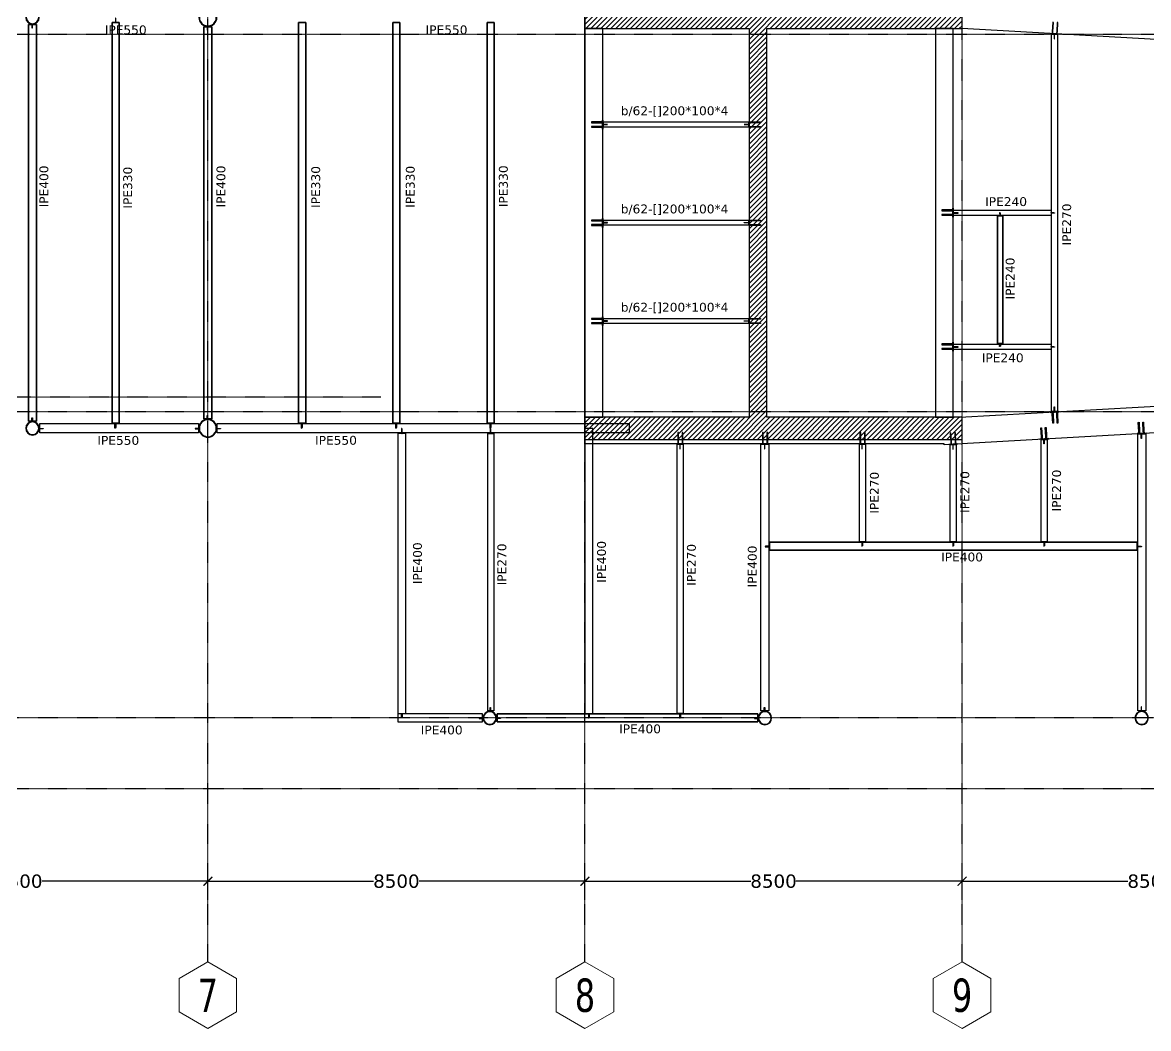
# Model space of a CAD drawing. Header units: millimetres. Extents: x -12345 to 95575, y -10708 to 31862.
# Drawn here: x 4323 to 29701, y -5407 to 17265 of the extents above; entities that cross this region are included whole.
import ezdxf
from ezdxf.enums import TextEntityAlignment as Align

# ---------------------------------------------------------------- set-up
doc = ezdxf.new("R2010")
doc.units = ezdxf.units.MM
doc.header["$LTSCALE"] = 0.95
doc.linetypes.add('Dash', pattern=[0.15875, 0.079375, -0.079375])
doc.linetypes.add('DXK_LINE_DOT3', pattern=[5.9187, 2.979, -0.9799, 0.9799, -0.9799])
for name, color, linetype, lineweight in [('0-2', 250, 'Dash', 9), ('E_COLUMNAS-1', 1, 'Continuous', 25), ('E_COLUMNAS-3', 1, 'Continuous', 35), ('E_MUROS', 2, 'Continuous', 18), ('E_TEXTO', 3, 'Continuous', 9), ('HCB_EJES', 1, 'DXK_LINE_DOT3', 9), ('HCB_VIGAS', 4, 'Continuous', 25), ('S-COLS-HDLN-1', 52, 'Continuous', 9)]:
    doc.layers.add(name, color=color, linetype=linetype, lineweight=lineweight)
for name, color, linetype in [('COTAS', 8, 'Continuous'), ('HCB-ACH_PANT', 253, 'Continuous'), ('HCB-EJES', 1, 'Continuous'), ('HCB-PLATINAS', 5, 'Continuous'), ('HCB-ROTULOS', 2, 'Continuous'), ('HCB_PANTALLAS', 6, 'Continuous')]:
    doc.layers.add(name, color=color, linetype=linetype)
doc.styles.add('VERDANA', font='verdana.ttf')
doc.dimstyles.new('1.125', dxfattribs={"dimscale": 0, "dimtxt": 300, "dimasz": 200, "dimexe": 4, "dimexo": 4, "dimgap": 15, "dimtad": 0, "dimdec": 0, "dimzin": 4, "dimdsep": 46, "dimtxsty": 'VERDANA', "dimblk": 'ARCHTICK', "dimcen": -10, "dimclrd": 256, "dimclrt": 3, "dimadec": 0, "dimazin": 0, "dimtfac": 1, "dimtdec": 0, "dimtmove": 2, "dimatfit": 0, "dimldrblk": 'OBLIQUE', "dimfxl": 0.05, "dimtolj": 1, "dimtzin": 0, "dimarcsym": 0})

# ---------------------------------------------------------------- blocks, each defined once
blk = doc.blocks.new('EST_SCM_COLUMNA-METALICA-SECCION-CIRCULAR - EST_SCM_COLUMNA-TUBULAR-CIRCULAR_PTEØ_12__e_10_3mm-2692969-_22_00m_N_E_-NIVEL-6 DOC')
at = {"layer": 'S-COLS-HDLN-1'}
h = blk.add_hatch(dxfattribs=at)
h.set_pattern_fill('FP_5', color=256, style=0, pattern_type=2)
h.set_pattern_definition([(135, (53.113, -142.254), (-0.15909903, -0.15909903), [])])
h.paths.add_polyline_path([(-0.02, -0.151), (0.022, -0.151), (0.063, -0.139), (0.1, -0.115), (0.128, -0.082), (0.147, -0.037), (0.152, 0), (0.146, 0.043), (0.128, 0.082), (0.1, 0.115), (0.059, 0.14), (0.019, 0.151), (-0.022, 0.151), (-0.063, 0.139), (-0.1, 0.115), (-0.131, 0.077), (-0.147, 0.04), (-0.152, 0), (-0.146, -0.043), (-0.124, -0.087), (-0.1, -0.115), (-0.059, -0.14), (-0.022, -0.151)])
h.paths.add_polyline_path([(0.02, -0.141), (-0.02, -0.141), (-0.063, -0.127), (-0.093, -0.107), (-0.12, -0.077), (-0.136, -0.04), (-0.142, 0), (-0.135, 0.043), (-0.12, 0.077), (-0.09, 0.109), (-0.054, 0.131), (-0.014, 0.141), (0.022, 0.14), (0.063, 0.127), (0.093, 0.107), (0.12, 0.077), (0.136, 0.04), (0.142, 0), (0.136, -0.04), (0.12, -0.077), (0.093, -0.107), (0.059, -0.129), (0.022, -0.14)])
at = {"layer": 'E_COLUMNAS-1'}
for radius, start, end in [(0.152, 360, 180), (0.152, 180, 360), (0.142, 0, 180), (0.142, 180, 0)]:
    blk.add_arc((0, 0), radius, start, end, dxfattribs=at)
blk = doc.blocks.new('EST_SCM_COLUMNA-METALICA-SECCION-CIRCULAR - EST_SCM_COLUMNA-TUBULAR-CIRCULAR_PTEØ_12__e_10_3mm-V17-_22_00m_N_E_-NIVEL-6 DOC')
at = {"layer": 'S-COLS-HDLN-1'}
h = blk.add_hatch(dxfattribs=at)
h.set_pattern_fill('FP_17', color=256, style=0, pattern_type=2)
h.set_pattern_definition([(135, (67.807, -142.254), (-0.15909903, -0.15909903), [])])
h.paths.add_polyline_path([(-0.022, -0.151), (0.022, -0.151), (0.063, -0.139), (0.1, -0.115), (0.128, -0.082), (0.147, -0.037), (0.152, 0), (0.146, 0.043), (0.128, 0.082), (0.1, 0.115), (0.059, 0.14), (0.02, 0.151), (-0.024, 0.15), (-0.063, 0.139), (-0.1, 0.115), (-0.131, 0.077), (-0.147, 0.037), (-0.152, 0), (-0.146, -0.043), (-0.124, -0.087), (-0.1, -0.115), (-0.059, -0.14)])
h.paths.add_polyline_path([(0.02, -0.141), (-0.02, -0.141), (-0.063, -0.127), (-0.093, -0.107), (-0.12, -0.077), (-0.136, -0.04), (-0.142, 0), (-0.135, 0.043), (-0.12, 0.077), (-0.093, 0.107), (-0.059, 0.129), (-0.02, 0.141), (0.022, 0.14), (0.063, 0.127), (0.093, 0.107), (0.12, 0.077), (0.136, 0.04), (0.142, 0), (0.136, -0.04), (0.12, -0.077), (0.093, -0.107), (0.059, -0.129), (0.022, -0.14)])
at = {"layer": 'E_COLUMNAS-1'}
for radius, start, end in [(0.152, 360, 180), (0.152, 180, 360), (0.142, 0, 180), (0.142, 180, 0)]:
    blk.add_arc((0, 0), radius, start, end, dxfattribs=at)
blk = doc.blocks.new('EST_SCM_COLUMNA-METALICA-SECCION-CIRCULAR - EST_SCM_COLUMNA-TUBULAR-CIRCULAR_PTEØ_12__e_10_3mm-V18-_22_00m_N_E_-NIVEL-6 DOC')
at = {"layer": 'S-COLS-HDLN-1'}
h = blk.add_hatch(dxfattribs=at)
h.set_pattern_fill('FP_18', color=256, style=0, pattern_type=2)
h.set_pattern_definition([(135, (61.606, -142.254), (-0.15909903, -0.15909903), [])])
h.paths.add_polyline_path([(-0.02, -0.151), (0.022, -0.151), (0.063, -0.139), (0.1, -0.115), (0.131, -0.077), (0.147, -0.04), (0.152, 0), (0.146, 0.043), (0.128, 0.082), (0.1, 0.115), (0.059, 0.14), (0.02, 0.151), (-0.022, 0.151), (-0.063, 0.139), (-0.1, 0.115), (-0.131, 0.077), (-0.147, 0.04), (-0.152, 0), (-0.146, -0.043), (-0.124, -0.087), (-0.1, -0.115), (-0.059, -0.14), (-0.022, -0.151)])
h.paths.add_polyline_path([(-0.02, -0.141), (-0.063, -0.127), (-0.093, -0.107), (-0.12, -0.077), (-0.136, -0.04), (-0.142, 0), (-0.135, 0.043), (-0.12, 0.077), (-0.09, 0.109), (-0.059, 0.129), (-0.014, 0.141), (0.022, 0.14), (0.063, 0.127), (0.093, 0.107), (0.12, 0.077), (0.136, 0.04), (0.142, 0), (0.136, -0.04), (0.12, -0.077), (0.093, -0.107), (0.059, -0.129), (0.02, -0.141)])
at = {"layer": 'E_COLUMNAS-1'}
for radius, start, end in [(0.152, 360, 180), (0.152, 180, 360), (0.142, 0, 180), (0.142, 180, 0)]:
    blk.add_arc((0, 0), radius, start, end, dxfattribs=at)
blk = doc.blocks.new('EST_SCM_COLUMNA-METALICA-SECCION-CIRCULAR - EST_SCM_COLUMNA-TUBULAR-CIRCULAR_PTEØ_12__e_10_3mm-2693045-_22_00m_N_E_-NIVEL-6 DOC')
at = {"layer": 'S-COLS-HDLN-1'}
h = blk.add_hatch(dxfattribs=at)
h.set_pattern_fill('FP_26', color=256, style=0, pattern_type=2)
h.set_pattern_definition([(135, (78.114, -158.043), (-0.15909903, -0.15909903), [])])
h.paths.add_polyline_path([(-0.019, -0.151), (0.022, -0.151), (0.063, -0.139), (0.1, -0.115), (0.128, -0.082), (0.147, -0.04), (0.152, 0), (0.146, 0.043), (0.128, 0.082), (0.1, 0.115), (0.059, 0.14), (0.019, 0.151), (-0.022, 0.151), (-0.063, 0.139), (-0.1, 0.115), (-0.131, 0.077), (-0.147, 0.04), (-0.152, 0), (-0.146, -0.043), (-0.128, -0.082), (-0.1, -0.115), (-0.059, -0.14), (-0.02, -0.151)])
h.paths.add_polyline_path([(-0.02, -0.141), (-0.063, -0.127), (-0.093, -0.107), (-0.12, -0.077), (-0.136, -0.04), (-0.142, 0), (-0.135, 0.043), (-0.12, 0.077), (-0.09, 0.109), (-0.054, 0.131), (-0.014, 0.141), (0.022, 0.14), (0.063, 0.127), (0.095, 0.105), (0.12, 0.077), (0.137, 0.037), (0.142, 0), (0.136, -0.04), (0.12, -0.077), (0.09, -0.109), (0.054, -0.131), (0.014, -0.141), (-0.019, -0.141)])
at = {"layer": 'E_COLUMNAS-1'}
for radius, start, end in [(0.152, 360, 180), (0.152, 180, 360), (0.142, 0, 180), (0.142, 180, 0)]:
    blk.add_arc((0, 0), radius, start, end, dxfattribs=at)
blk = doc.blocks.new('EST_SCM_COLUMNA-METALICA-SECCION-CIRCULAR - EST_SCM_COLUMNA-TUBULAR-CIRCULAR_PTEØ_12__e_10_3mm-V28-_22_00m_N_E_-NIVEL-6 DOC')
at = {"layer": 'S-COLS-HDLN-1'}
h = blk.add_hatch(dxfattribs=at)
h.set_pattern_fill('FP_27', color=256, style=0, pattern_type=2)
h.set_pattern_definition([(135, (78.114, -148.783), (-0.15909903, -0.15909903), [])])
h.paths.add_polyline_path([(0.004, -0.151), (0.022, -0.151), (0.063, -0.139), (0.1, -0.115), (0.13, -0.079), (0.146, -0.043), (0.152, 0), (0.146, 0.043), (0.128, 0.082), (0.1, 0.115), (0.059, 0.14), (0.019, 0.151), (-0.022, 0.151), (-0.063, 0.139), (-0.1, 0.115), (-0.131, 0.077), (-0.147, 0.04), (-0.152, 0), (-0.146, -0.043), (-0.128, -0.082), (-0.1, -0.115), (-0.059, -0.14), (-0.019, -0.151), (-0.014, -0.151)])
h.paths.add_polyline_path([(-0.02, -0.141), (-0.063, -0.127), (-0.093, -0.107), (-0.12, -0.077), (-0.136, -0.04), (-0.142, 0), (-0.135, 0.043), (-0.12, 0.077), (-0.09, 0.109), (-0.054, 0.131), (-0.014, 0.141), (0.022, 0.14), (0.063, 0.127), (0.095, 0.105), (0.12, 0.077), (0.137, 0.037), (0.142, 0), (0.136, -0.04), (0.117, -0.079), (0.093, -0.107), (0.059, -0.129), (0.02, -0.141), (-0.019, -0.141)])
at = {"layer": 'E_COLUMNAS-1'}
for radius, start, end in [(0.152, 360, 180), (0.152, 180, 360), (0.142, 0, 180), (0.142, 180, 0)]:
    blk.add_arc((0, 0), radius, start, end, dxfattribs=at)
blk = doc.blocks.new('EST_SCM_COLUMNA-METALICA-SECCION-CIRCULAR - EST_SCM_COLUMNA-TUBULAR-CIRCULAR_PTEØ_16__e_12_7mm-V31-_22_00m_N_E_-NIVEL-6 DOC')
at = {"layer": 'S-COLS-HDLN-1'}
h = blk.add_hatch(dxfattribs=at)
h.set_pattern_fill('FP_29', color=256, style=0, pattern_type=2)
h.set_pattern_definition([(315, (-74.162, 158.043), (0.15909903, 0.15909903), [])])
h.paths.add_polyline_path([(0.024, 0.202), (-0.024, 0.202), (-0.077, 0.187), (-0.115, 0.167), (-0.152, 0.135), (-0.181, 0.093), (-0.197, 0.049), (-0.203, 0), (-0.197, -0.049), (-0.18, -0.094), (-0.152, -0.135), (-0.115, -0.167), (-0.068, -0.191), (-0.023, -0.202), (0.024, -0.202), (0.072, -0.19), (0.115, -0.167), (0.152, -0.135), (0.182, -0.089), (0.198, -0.046), (0.203, 0), (0.196, 0.051), (0.18, 0.094), (0.152, 0.135), (0.114, 0.168), (0.068, 0.191), (0.046, 0.196)])
h.paths.add_polyline_path([(-0.023, 0.189), (0.024, 0.189), (0.072, 0.176), (0.108, 0.157), (0.143, 0.126), (0.169, 0.089), (0.185, 0.046), (0.191, 0), (0.183, -0.051), (0.165, -0.094), (0.143, -0.126), (0.108, -0.157), (0.068, -0.178), (0.023, -0.189), (-0.024, -0.189), (-0.068, -0.178), (-0.108, -0.157), (-0.143, -0.126), (-0.169, -0.089), (-0.185, -0.046), (-0.19, 0), (-0.185, 0.046), (-0.166, 0.093), (-0.143, 0.126), (-0.108, 0.157), (-0.068, 0.178), (-0.024, 0.189)])
at = {"layer": 'E_COLUMNAS-1'}
for radius, start, end in [(0.203, 0, 180), (0.203, 180, 0), (0.191, 360, 180), (0.191, 180, 360)]:
    blk.add_arc((0, 0), radius, start, end, dxfattribs=at)
blk = doc.blocks.new('EST_SCM_COLUMNA-METALICA-SECCION-CIRCULAR - EST_SCM_COLUMNA-TUBULAR-CIRCULAR_PTEØ_16__e_12_7mm-V32-_22_00m_N_E_-NIVEL-6 DOC')
at = {"layer": 'S-COLS-HDLN-1'}
h = blk.add_hatch(dxfattribs=at)
h.set_pattern_fill('FP_30', color=256, style=0, pattern_type=2)
h.set_pattern_definition([(315, (-74.162, 148.783), (0.15909903, 0.15909903), [])])
h.paths.add_polyline_path([(0.024, 0.202), (-0.024, 0.202), (-0.072, 0.19), (-0.115, 0.167), (-0.152, 0.135), (-0.18, 0.094), (-0.197, 0.047), (-0.203, 0), (-0.197, -0.049), (-0.18, -0.094), (-0.152, -0.135), (-0.115, -0.167), (-0.068, -0.191), (-0.023, -0.202), (0.024, -0.202), (0.072, -0.19), (0.115, -0.167), (0.152, -0.135), (0.182, -0.089), (0.198, -0.046), (0.203, 0), (0.196, 0.051), (0.18, 0.094), (0.152, 0.135), (0.114, 0.168), (0.068, 0.191)])
h.paths.add_polyline_path([(0.023, 0.189), (0.072, 0.176), (0.108, 0.157), (0.143, 0.126), (0.169, 0.089), (0.185, 0.046), (0.191, 0), (0.183, -0.051), (0.165, -0.094), (0.143, -0.126), (0.108, -0.157), (0.068, -0.178), (0.023, -0.189), (-0.024, -0.189), (-0.068, -0.178), (-0.108, -0.157), (-0.143, -0.126), (-0.169, -0.089), (-0.185, -0.046), (-0.19, 0), (-0.185, 0.046), (-0.169, 0.089), (-0.143, 0.126), (-0.108, 0.157), (-0.068, 0.178), (-0.023, 0.189)])
at = {"layer": 'E_COLUMNAS-1'}
for radius, start, end in [(0.203, 0, 180), (0.203, 180, 0), (0.191, 360, 180), (0.191, 180, 360)]:
    blk.add_arc((0, 0), radius, start, end, dxfattribs=at)
blk = doc.blocks.new('_ArchTick')
at = {"color": 0, "linetype": 'ByBlock', "const_width": 0.15}
blk.add_lwpolyline([(-0.5, -0.5), (0.5, 0.5)], dxfattribs=at)
blk = doc.blocks.new('*D139')
at = {"layer": 'COTAS', "color": 0, "lineweight": -2, "transparency": 16777216}
for p, q in [((0, -2507), (0, -2085)), ((8500, -2507), (8500, -2085))]:
    blk.add_line(p, q, dxfattribs=at)
at = {"layer": 'COTAS', "lineweight": -2, "transparency": 16777216}
for p, q in [((0, -2089), (3736, -2089)), ((8500, -2089), (4764, -2089))]:
    blk.add_line(p, q, dxfattribs=at)
at = {"layer": 'Defpoints', "color": 0, "transparency": 16777216}
for p in [(0, -2089), (0, -2511), (8500, -2511)]:
    blk.add_point(p, dxfattribs=at)
at = {"layer": 'COTAS', "lineweight": -2, "transparency": 16777216, "xscale": 200, "yscale": 200, "zscale": 200, "rotation": 180}
blk.add_blockref('_ArchTick', (0, -2089), dxfattribs=at)
at = {"layer": 'COTAS', "lineweight": -2, "transparency": 16777216, "xscale": 200, "yscale": 200, "zscale": 200}
blk.add_blockref('_ArchTick', (8500, -2089), dxfattribs=at)
at = {"layer": 'COTAS', "color": 3, "transparency": 16777216, "insert": (4250, -2089), "char_height": 300, "attachment_point": 5, "style": 'VERDANA'}
blk.add_mtext('\\A1;8500', dxfattribs=at)
blk = doc.blocks.new('_Oblique')
at = {"color": 0, "linetype": 'ByBlock', "lineweight": -2}
blk.add_line((-0.5, -0.5), (0.5, 0.5), dxfattribs=at)
blk = doc.blocks.new('*D140')
at = {"layer": 'COTAS', "color": 0, "lineweight": -2, "transparency": 16777216}
for p, q in [((8500, -2507), (8500, -2085)), ((17000, -2507), (17000, -2085))]:
    blk.add_line(p, q, dxfattribs=at)
at = {"layer": 'COTAS', "lineweight": -2, "transparency": 16777216}
for p, q in [((8500, -2089), (12236, -2089)), ((17000, -2089), (13264, -2089))]:
    blk.add_line(p, q, dxfattribs=at)
at = {"layer": 'Defpoints', "color": 0, "transparency": 16777216}
for p in [(8500, -2089), (8500, -2511), (17000, -2511)]:
    blk.add_point(p, dxfattribs=at)
at = {"layer": 'COTAS', "lineweight": -2, "transparency": 16777216, "xscale": 200, "yscale": 200, "zscale": 200, "rotation": 180}
blk.add_blockref('_ArchTick', (8500, -2089), dxfattribs=at)
at = {"layer": 'COTAS', "lineweight": -2, "transparency": 16777216, "xscale": 200, "yscale": 200, "zscale": 200}
blk.add_blockref('_ArchTick', (17000, -2089), dxfattribs=at)
at = {"layer": 'COTAS', "color": 3, "transparency": 16777216, "insert": (12750, -2089), "char_height": 300, "attachment_point": 5, "style": 'VERDANA'}
blk.add_mtext('\\A1;8500', dxfattribs=at)
blk = doc.blocks.new('*D141')
at = {"layer": 'COTAS', "color": 0, "lineweight": -2, "transparency": 16777216}
for p, q in [((17000, -2507), (17000, -2085)), ((25500, -2507), (25500, -2085))]:
    blk.add_line(p, q, dxfattribs=at)
at = {"layer": 'COTAS', "lineweight": -2, "transparency": 16777216}
for p, q in [((17000, -2089), (20736, -2089)), ((25500, -2089), (21764, -2089))]:
    blk.add_line(p, q, dxfattribs=at)
at = {"layer": 'Defpoints', "color": 0, "transparency": 16777216}
for p in [(17000, -2089), (17000, -2511), (25500, -2511)]:
    blk.add_point(p, dxfattribs=at)
at = {"layer": 'COTAS', "lineweight": -2, "transparency": 16777216, "xscale": 200, "yscale": 200, "zscale": 200, "rotation": 180}
blk.add_blockref('_ArchTick', (17000, -2089), dxfattribs=at)
at = {"layer": 'COTAS', "lineweight": -2, "transparency": 16777216, "xscale": 200, "yscale": 200, "zscale": 200}
blk.add_blockref('_ArchTick', (25500, -2089), dxfattribs=at)
at = {"layer": 'COTAS', "color": 3, "transparency": 16777216, "insert": (21250, -2089), "char_height": 300, "attachment_point": 5, "style": 'VERDANA'}
blk.add_mtext('\\A1;8500', dxfattribs=at)
blk = doc.blocks.new('*D142')
at = {"layer": 'COTAS', "color": 0, "lineweight": -2, "transparency": 16777216}
for p, q in [((25500, -2507), (25500, -2085)), ((34000, -2507), (34000, -2085))]:
    blk.add_line(p, q, dxfattribs=at)
at = {"layer": 'COTAS', "lineweight": -2, "transparency": 16777216}
for p, q in [((25500, -2089), (29236, -2089)), ((34000, -2089), (30264, -2089))]:
    blk.add_line(p, q, dxfattribs=at)
at = {"layer": 'Defpoints', "color": 0, "transparency": 16777216}
for p in [(25500, -2089), (25500, -2511), (34000, -2511)]:
    blk.add_point(p, dxfattribs=at)
at = {"layer": 'COTAS', "lineweight": -2, "transparency": 16777216, "xscale": 200, "yscale": 200, "zscale": 200, "rotation": 180}
blk.add_blockref('_ArchTick', (25500, -2089), dxfattribs=at)
at = {"layer": 'COTAS', "lineweight": -2, "transparency": 16777216, "xscale": 200, "yscale": 200, "zscale": 200}
blk.add_blockref('_ArchTick', (34000, -2089), dxfattribs=at)
at = {"layer": 'COTAS', "color": 3, "transparency": 16777216, "insert": (29750, -2089), "char_height": 300, "attachment_point": 5, "style": 'VERDANA'}
blk.add_mtext('\\A1;8500', dxfattribs=at)

msp = doc.modelspace()

# ---------------------------------------------------------------- hatches: boundary and pattern name
at = {"layer": 'E_MUROS'}
h = msp.add_hatch(dxfattribs=at)
h.set_pattern_fill('FP_4', color=256, scale=1000, style=0, pattern_type=2)
h.set_pattern_definition([(135, (82662.1, -140662.42), (-159.09903, -159.09903), [])])
h.paths.add_polyline_path([(20700.2, 12800.1), (20700.2, 12800.2), (20700.2, 14130.8)])
h.paths.add_polyline_path([(20700.2, 15017.5), (20700.2, 15017.5), (20700.2, 15115.1)])
at = {"layer": 'HCB-ACH_PANT'}
h = msp.add_hatch(dxfattribs=at)
h.set_pattern_fill('ANSI31', color=256, scale=25)
h.set_pattern_definition([(45, (-12679.4, -55448.78), (-56.1266, 56.1266), [])])
h.paths.add_polyline_path([(17000.2, 8370.1), (17000.2, 7870.1), (25500.2, 7870.1), (25500.2, 8370.1), (21100.2, 8370.1), (21100.2, 17130.1), (25500.2, 17130.1), (25500.2, 17630.1), (17000.2, 17630.1), (17000.2, 17130.1), (20700.2, 17130.1), (20700.2, 8370.1)])

# ---------------------------------------------------------------- linework, layer by layer
at = {"layer": '0-2'}
msp.add_line((20696.5, 17130.2), (20697, 17130.5), dxfattribs=at)
at = {"layer": 'HCB-EJES', "linetype": 'DXK_LINE_DOT3'}
for p, q in [((8500, -3906.8), (8500, 29407)), ((17000, -3906.8), (17000, 29407)), ((25500, -3906.8), (25500, 29407)), ((-10844.5, 17000), (94075, 17000)), ((-10844.5, 8500), (94075, 8500)), ((-6888.4, 1600), (90118.8, 1600)), ((-10844.5, 0), (94075, 0))]:
    msp.add_line(p, q, dxfattribs=at)
msp.add_lwpolyline([(12399.2, 8820), (-5909.3, 8820), (-6888.4, 9799)], dxfattribs=at)
at = {"layer": 'HCB-PLATINAS', "color": 5}
for points in [[(27534.8, 17021.3), (27538.4, 17019.6), (27542.1, 17020.9), (27544.2, 17021.6), (27546.8, 17027.2), (27549, 17064.6), (27560.6, 17268.8), (27544.6, 17269.7), (27533, 17065.5), (27530.8, 17028.1), (27532.9, 17022.3)], [(27634.7, 17015.6), (27638.2, 17013.9), (27641.9, 17015.2), (27644, 17016), (27646.7, 17021.5), (27648.8, 17058.9), (27660.4, 17263.1), (27644.4, 17264), (27632.8, 17059.8), (27630.7, 17022.4), (27632.7, 17016.6)], [(17392.7, 15011.9), (17394.2, 15015.5), (17392.7, 15019.1), (17391.9, 15021.2), (17386.2, 15023.5), (17348.7, 15023.5), (17144.2, 15023.5), (17144.2, 15007.5), (17348.7, 15007.5), (17386.2, 15007.5), (17391.9, 15009.9)], [(17392.7, 15011.9), (17394.2, 15015.5), (17392.7, 15019.1), (17391.9, 15021.2), (17386.2, 15023.5), (17348.7, 15023.5), (17144.2, 15023.5), (17144.2, 15007.5), (17348.7, 15007.5), (17386.2, 15007.5), (17391.9, 15009.9)], [(17392.7, 15011.9), (17394.2, 15015.5), (17392.7, 15019.1), (17391.9, 15021.2), (17386.2, 15023.5), (17348.7, 15023.5), (17144.2, 15023.5), (17144.2, 15007.5), (17348.7, 15007.5), (17386.2, 15007.5), (17391.9, 15009.9)], [(20707.7, 15011.9), (20706.2, 15015.5), (20707.7, 15019.1), (20708.5, 15021.2), (20714.2, 15023.5), (20751.7, 15023.5), (20956.2, 15023.5), (20956.2, 15007.5), (20751.7, 15007.5), (20714.2, 15007.5), (20708.5, 15009.9)], [(20707.7, 15011.9), (20706.2, 15015.5), (20707.7, 15019.1), (20708.5, 15021.2), (20714.2, 15023.5), (20751.7, 15023.5), (20956.2, 15023.5), (20956.2, 15007.5), (20751.7, 15007.5), (20714.2, 15007.5), (20708.5, 15009.9)], [(20707.7, 15011.9), (20706.2, 15015.5), (20707.7, 15019.1), (20708.5, 15021.2), (20714.2, 15023.5), (20751.7, 15023.5), (20956.2, 15023.5), (20956.2, 15007.5), (20751.7, 15007.5), (20714.2, 15007.5), (20708.5, 15009.9)], [(17392.7, 14911.9), (17394.2, 14915.5), (17392.7, 14919.1), (17391.9, 14921.2), (17386.2, 14923.5), (17348.7, 14923.5), (17144.2, 14923.5), (17144.2, 14907.5), (17348.7, 14907.5), (17386.2, 14907.5), (17391.9, 14909.9)], [(17392.7, 14911.9), (17394.2, 14915.5), (17392.7, 14919.1), (17391.9, 14921.2), (17386.2, 14923.5), (17348.7, 14923.5), (17144.2, 14923.5), (17144.2, 14907.5), (17348.7, 14907.5), (17386.2, 14907.5), (17391.9, 14909.9)], [(17392.7, 14911.9), (17394.2, 14915.5), (17392.7, 14919.1), (17391.9, 14921.2), (17386.2, 14923.5), (17348.7, 14923.5), (17144.2, 14923.5), (17144.2, 14907.5), (17348.7, 14907.5), (17386.2, 14907.5), (17391.9, 14909.9)], [(20707.7, 14911.9), (20706.2, 14915.5), (20707.7, 14919.1), (20708.5, 14921.2), (20714.2, 14923.5), (20751.7, 14923.5), (20956.2, 14923.5), (20956.2, 14907.5), (20751.7, 14907.5), (20714.2, 14907.5), (20708.5, 14909.9)], [(20707.7, 14911.9), (20706.2, 14915.5), (20707.7, 14919.1), (20708.5, 14921.2), (20714.2, 14923.5), (20751.7, 14923.5), (20956.2, 14923.5), (20956.2, 14907.5), (20751.7, 14907.5), (20714.2, 14907.5), (20708.5, 14909.9)], [(20707.7, 14911.9), (20706.2, 14915.5), (20707.7, 14919.1), (20708.5, 14921.2), (20714.2, 14923.5), (20751.7, 14923.5), (20956.2, 14923.5), (20956.2, 14907.5), (20751.7, 14907.5), (20714.2, 14907.5), (20708.5, 14909.9)], [(25292.7, 13028.9), (25294.2, 13032.5), (25292.7, 13036.1), (25291.9, 13038.1), (25286.2, 13040.5), (25248.7, 13040.5), (25044.2, 13040.5), (25044.2, 13024.5), (25248.7, 13024.5), (25286.2, 13024.5), (25291.9, 13026.8)], [(25292.7, 13028.9), (25294.2, 13032.5), (25292.7, 13036.1), (25291.9, 13038.1), (25286.2, 13040.5), (25248.7, 13040.5), (25044.2, 13040.5), (25044.2, 13024.5), (25248.7, 13024.5), (25286.2, 13024.5), (25291.9, 13026.8)], [(25292.7, 13028.9), (25294.2, 13032.5), (25292.7, 13036.1), (25291.9, 13038.1), (25286.2, 13040.5), (25248.7, 13040.5), (25044.2, 13040.5), (25044.2, 13024.5), (25248.7, 13024.5), (25286.2, 13024.5), (25291.9, 13026.8)], [(17392.7, 12798.5), (17394.2, 12802.1), (17392.7, 12805.7), (17391.9, 12807.8), (17386.2, 12810.1), (17348.7, 12810.1), (17144.2, 12810.1), (17144.2, 12794.1), (17348.7, 12794.1), (17386.2, 12794.1), (17391.9, 12796.5)], [(17392.7, 12698.5), (17394.2, 12702.1), (17392.7, 12705.7), (17391.9, 12707.8), (17386.2, 12710.1), (17348.7, 12710.1), (17144.2, 12710.1), (17144.2, 12694.1), (17348.7, 12694.1), (17386.2, 12694.1), (17391.9, 12696.5)], [(20707.7, 12798.5), (20706.2, 12802.1), (20707.7, 12805.7), (20708.5, 12807.8), (20714.2, 12810.1), (20751.7, 12810.1), (20956.2, 12810.1), (20956.2, 12794.1), (20751.7, 12794.1), (20714.2, 12794.1), (20708.5, 12796.5)], [(20707.7, 12698.5), (20706.2, 12702.1), (20707.7, 12705.7), (20708.5, 12707.8), (20714.2, 12710.1), (20751.7, 12710.1), (20956.2, 12710.1), (20956.2, 12694.1), (20751.7, 12694.1), (20714.2, 12694.1), (20708.5, 12696.5)], [(25292.7, 12928.9), (25294.2, 12932.5), (25292.7, 12936.1), (25291.9, 12938.1), (25286.2, 12940.5), (25248.7, 12940.5), (25044.2, 12940.5), (25044.2, 12924.5), (25248.7, 12924.5), (25286.2, 12924.5), (25291.9, 12926.8)], [(25292.7, 12928.9), (25294.2, 12932.5), (25292.7, 12936.1), (25291.9, 12938.1), (25286.2, 12940.5), (25248.7, 12940.5), (25044.2, 12940.5), (25044.2, 12924.5), (25248.7, 12924.5), (25286.2, 12924.5), (25291.9, 12926.8)], [(25292.7, 12928.9), (25294.2, 12932.5), (25292.7, 12936.1), (25291.9, 12938.1), (25286.2, 12940.5), (25248.7, 12940.5), (25044.2, 12940.5), (25044.2, 12924.5), (25248.7, 12924.5), (25286.2, 12924.5), (25291.9, 12926.8)], [(17392.7, 10583.5), (17394.2, 10587.1), (17392.7, 10590.7), (17391.9, 10592.8), (17386.2, 10595.1), (17348.7, 10595.1), (17144.2, 10595.1), (17144.2, 10579.1), (17348.7, 10579.1), (17386.2, 10579.1), (17391.9, 10581.5)], [(17392.7, 10483.5), (17394.2, 10487.1), (17392.7, 10490.7), (17391.9, 10492.8), (17386.2, 10495.1), (17348.7, 10495.1), (17144.2, 10495.1), (17144.2, 10479.1), (17348.7, 10479.1), (17386.2, 10479.1), (17391.9, 10481.5)], [(20707.7, 10583.5), (20706.2, 10587.1), (20707.7, 10590.7), (20708.5, 10592.8), (20714.2, 10595.1), (20751.7, 10595.1), (20956.2, 10595.1), (20956.2, 10579.1), (20751.7, 10579.1), (20714.2, 10579.1), (20708.5, 10581.5)], [(20707.7, 10483.5), (20706.2, 10487.1), (20707.7, 10490.7), (20708.5, 10492.8), (20714.2, 10495.1), (20751.7, 10495.1), (20956.2, 10495.1), (20956.2, 10479.1), (20751.7, 10479.1), (20714.2, 10479.1), (20708.5, 10481.5)], [(25292.7, 10009), (25294.2, 10012.6), (25292.7, 10016.2), (25291.9, 10018.2), (25286.2, 10020.6), (25248.7, 10020.6), (25044.2, 10020.6), (25044.2, 10004.6), (25248.7, 10004.6), (25286.2, 10004.6), (25291.9, 10006.9)], [(25292.7, 10009), (25294.2, 10012.6), (25292.7, 10016.2), (25291.9, 10018.2), (25286.2, 10020.6), (25248.7, 10020.6), (25044.2, 10020.6), (25044.2, 10004.6), (25248.7, 10004.6), (25286.2, 10004.6), (25291.9, 10006.9)], [(25292.7, 10009), (25294.2, 10012.6), (25292.7, 10016.2), (25291.9, 10018.2), (25286.2, 10020.6), (25248.7, 10020.6), (25044.2, 10020.6), (25044.2, 10004.6), (25248.7, 10004.6), (25286.2, 10004.6), (25291.9, 10006.9)], [(25292.7, 9909), (25294.2, 9912.6), (25292.7, 9916.2), (25291.9, 9918.2), (25286.2, 9920.6), (25248.7, 9920.6), (25044.2, 9920.6), (25044.2, 9904.6), (25248.7, 9904.6), (25286.2, 9904.6), (25291.9, 9906.9)], [(25292.7, 9909), (25294.2, 9912.6), (25292.7, 9916.2), (25291.9, 9918.2), (25286.2, 9920.6), (25248.7, 9920.6), (25044.2, 9920.6), (25044.2, 9904.6), (25248.7, 9904.6), (25286.2, 9904.6), (25291.9, 9906.9)], [(25292.7, 9909), (25294.2, 9912.6), (25292.7, 9916.2), (25291.9, 9918.2), (25286.2, 9920.6), (25248.7, 9920.6), (25044.2, 9920.6), (25044.2, 9904.6), (25248.7, 9904.6), (25286.2, 9904.6), (25291.9, 9906.9)], [(27535.1, 8480.8), (27538.7, 8482.5), (27542.4, 8481.2), (27544.4, 8480.5), (27547.1, 8474.9), (27549.2, 8437.5), (27560.9, 8233.3), (27544.9, 8232.4), (27533.3, 8436.6), (27531.1, 8474), (27533.1, 8479.8)], [(27635, 8486.5), (27638.5, 8488.2), (27642.2, 8486.9), (27644.3, 8486.1), (27646.9, 8480.6), (27649.1, 8443.2), (27660.7, 8239), (27644.7, 8238.1), (27633.1, 8442.3), (27631, 8479.7), (27633, 8485.5)], [(27301.7, 7881.6), (27298.2, 7879.9), (27294.5, 7881.2), (27292.4, 7882), (27289.7, 7887.5), (27287.6, 7924.9), (27276, 8129.1), (27291.9, 8130), (27303.6, 7925.8), (27305.7, 7888.4), (27303.7, 7882.6)], [(27401.5, 7887.3), (27398, 7885.6), (27394.3, 7886.9), (27392.2, 7887.6), (27389.6, 7893.2), (27387.4, 7930.6), (27375.8, 8134.8), (27391.8, 8135.7), (27403.4, 7931.5), (27405.5, 7894.1), (27403.5, 7888.3)], [(29497.9, 8006.1), (29494.3, 8004.4), (29490.6, 8005.7), (29488.6, 8006.4), (29485.9, 8011.9), (29483.8, 8049.3), (29472.2, 8253.5), (29488.1, 8254.4), (29499.8, 8050.3), (29501.9, 8012.8), (29499.9, 8007)], [(29597.7, 8011.8), (29594.2, 8010.1), (29590.5, 8011.3), (29588.4, 8012.1), (29585.7, 8017.6), (29583.6, 8055), (29572, 8259.2), (29588, 8260.1), (29599.6, 8055.9), (29601.7, 8018.5), (29599.7, 8012.7)], [(19096.6, 7777.7), (19100.2, 7776.2), (19103.8, 7777.7), (19105.8, 7778.5), (19108.2, 7784.2), (19108.2, 7821.7), (19108.2, 8026.2), (19092.2, 8026.2), (19092.2, 7821.7), (19092.2, 7784.2), (19094.5, 7778.5)], [(19196.6, 7777.7), (19200.2, 7776.2), (19203.8, 7777.7), (19205.8, 7778.5), (19208.2, 7784.2), (19208.2, 7821.7), (19208.2, 8026.2), (19192.2, 8026.2), (19192.2, 7821.7), (19192.2, 7784.2), (19194.5, 7778.5)], [(21006.4, 7777.7), (21010, 7776.2), (21013.7, 7777.7), (21015.7, 7778.5), (21018, 7784.2), (21018, 7821.7), (21018, 8026.2), (21002, 8026.2), (21002, 7821.7), (21002, 7784.2), (21004.4, 7778.5)], [(21106.4, 7777.7), (21110, 7776.2), (21113.7, 7777.7), (21115.7, 7778.5), (21118, 7784.2), (21118, 7821.7), (21118, 8026.2), (21102, 8026.2), (21102, 7821.7), (21102, 7784.2), (21104.4, 7778.5)], [(23202.6, 7777.7), (23206.2, 7776.2), (23209.9, 7777.7), (23211.9, 7778.5), (23214.2, 7784.2), (23214.2, 7821.7), (23214.2, 8026.2), (23198.2, 8026.2), (23198.2, 7821.7), (23198.2, 7784.2), (23200.6, 7778.5)], [(23302.6, 7777.7), (23306.2, 7776.2), (23309.9, 7777.7), (23311.9, 7778.5), (23314.2, 7784.2), (23314.2, 7821.7), (23314.2, 8026.2), (23298.2, 8026.2), (23298.2, 7821.7), (23298.2, 7784.2), (23300.6, 7778.5)], [(25252.5, 7765.5), (25256.2, 7764.2), (25259.7, 7765.9), (25261.7, 7766.9), (25263.7, 7772.7), (25261.6, 7810.1), (25250, 8014.3), (25234, 8013.4), (25245.6, 7809.2), (25247.7, 7771.8), (25250.4, 7766.2)], [(25352.3, 7771.2), (25356, 7769.9), (25359.5, 7771.6), (25361.5, 7772.5), (25363.5, 7778.3), (25361.4, 7815.8), (25349.8, 8019.9), (25333.9, 8019), (25345.4, 7814.9), (25347.6, 7777.4), (25350.2, 7771.9)]]:
    msp.add_lwpolyline(points, close=True, dxfattribs=at)
at = {"layer": 'HCB-PLATINAS', "color": 4}
for points in [[(27484.4, 17022.7), (27684, 17011.3), (27683.7, 17005.3), (27484, 17016.7)], [(17394.2, 14861.4), (17394.2, 15061.4), (17400.2, 15061.4), (17400.2, 14861.4)], [(20706.2, 14861.4), (20706.2, 15061.4), (20700.2, 15061.4), (20700.2, 14861.4)], [(25294.2, 12878.4), (25294.2, 13078.4), (25300.2, 13078.4), (25300.2, 12878.4)], [(17394.2, 12648), (17394.2, 12848), (17400.2, 12848), (17400.2, 12648)], [(20706.2, 12648), (20706.2, 12848), (20700.2, 12848), (20700.2, 12648)], [(17394.2, 10433), (17394.2, 10633), (17400.2, 10633), (17400.2, 10433)], [(20706.2, 10433), (20706.2, 10633), (20700.2, 10633), (20700.2, 10433)], [(25294.2, 9858.5), (25294.2, 10058.5), (25300.2, 10058.5), (25300.2, 9858.5)], [(27484.6, 8479.4), (27684.3, 8490.8), (27684, 8496.8), (27484.3, 8485.4)], [(27452, 7888.7), (27252.3, 7877.3), (27252.7, 7871.3), (27452.4, 7882.7)], [(29648.2, 8013.1), (29448.5, 8001.8), (29448.9, 7995.8), (29648.5, 8007.1)], [(19046.1, 7776.2), (19246.1, 7776.2), (19246.1, 7770.2), (19046.1, 7770.2)], [(20956, 7776.2), (21156, 7776.2), (21156, 7770.2), (20956, 7770.2)], [(23152.1, 7776.2), (23352.1, 7776.2), (23352.1, 7770.2), (23152.1, 7770.2)], [(25202.1, 7761.2), (25401.8, 7772.5), (25402.2, 7766.5), (25202.5, 7755.2)]]:
    msp.add_lwpolyline(points, close=True, dxfattribs=at)
at = {"layer": 'HCB_EJES', "color": 40, "linetype": 'ByBlock', "true_color": 0xf8d731}
for points in [[(7850.5, -5031.8), (8500, -5406.8), (9149.5, -5031.8), (9149.5, -4281.8), (8500, -3906.8), (7850.5, -4281.8)], [(16350.5, -5031.8), (17000, -5406.8), (17649.5, -5031.8), (17649.5, -4281.8), (17000, -3906.8), (16350.5, -4281.8)], [(24850.5, -5031.8), (25500, -5406.8), (26149.5, -5031.8), (26149.5, -4281.8), (25500, -3906.8), (24850.5, -4281.8)]]:
    msp.add_lwpolyline(points, close=True, dxfattribs=at)
at = {"layer": 'HCB_PANTALLAS'}
msp.add_lwpolyline([(17000.2, 7870.1), (25500.2, 7870.1), (25500.2, 8370.1), (21100.2, 8370.1), (21100.2, 17130.1), (25500.2, 17130.1), (25500.2, 17630.1), (17000.2, 17630.1), (17000, 17130.1), (20700.2, 17130.1), (20700.2, 8370.1), (17000.2, 8370.1)], close=True, dxfattribs=at)
at = {"layer": 'HCB_VIGAS'}
for p, q in [((17400, 17130.1), (17400, 17132.5)), ((20700.2, 17132.5), (20700.2, 17130.1)), ((14807.5, 8002.4), (14807.5, 7995.1)), ((14942.5, 7995.1), (14942.5, 8002.4)), ((17000.2, 7870.1), (17000.2, 7770.1)), ((19078.6, 7096.7), (19078.6, 7757.4)), ((21363.1, 5550.1), (21166, 5550.1)), ((21354.3, 5370.1), (21166, 5370.1)), ((29438.7, 5550.1), (21363.1, 5550.1)), ((23184.6, 5570.1), (23184.6, 5562.9)), ((23319.6, 5562.9), (23319.6, 5570.1)), ((25234.8, 5570.1), (25234.8, 5562.9)), ((25369.8, 5562.9), (25369.8, 5570.1)), ((27285, 5570.1), (27285, 5562.9)), ((27420, 5562.9), (27420, 5570.1)), ((29438.7, 5370.1), (29250.3, 5370.1)), ((19078.6, 1701.3), (19078.6, 1694.1)), ((19213.6, 1694.1), (19213.6, 1701.3))]:
    msp.add_line(p, q, dxfattribs=at)
at = {"layer": 'HCB_VIGAS', "color": 30, "true_color": 0xf26722}
for p, q in [((38700.2, 16378.3), (25492.3, 17130.1)), ((25450.3, 8370.2), (38700.2, 9121))]:
    msp.add_line(p, q, dxfattribs=at)
for points in [[(68000.2, 7770.2), (59500, 7770.2), (59500, 7779.9), (46391.2, 8525.2), (38839.8, 8525.2), (38839.8, 8527.9), (25097.6, 7749.2), (25096.4, 7770.1), (18191, 7770.1), (17000.2, 7770.1), (17000.2, 17130.1), (17000.2, 17630.1), (17000.2, 17730.1), (25118.5, 17730.1), (25119.7, 17752.3), (38772.1, 16975.2), (45942, 16975.2), (59662.7, 17730.2), (68000.2, 17730.2)], [(25300.2, 8370.1), (25300.2, 17130.1), (24900.2, 17130.1), (24900.2, 8370.1)]]:
    msp.add_lwpolyline(points, close=True, dxfattribs=at)
at = {"layer": 'HCB_VIGAS'}
for points in [[(6499.9, 17265.1), (6500, 8235.2), (6340, 8235.2), (6339.9, 17265.1)], [(6340, 8235.1), (6500, 8235.1), (6500, 17265.1), (6340, 17265.1)], [(6416.4, 17265.1), (6423.5, 17265.1), (6423.5, 17364.7), (6416.4, 17364.7)], [(10545, 8235.1), (10705, 8235.1), (10705, 17265.1), (10545, 17265.1)], [(10705, 17265.1), (10705.1, 8235.2), (10545.1, 8235.2), (10545, 17265.1)], [(12829.9, 17265.1), (12830, 8235.2), (12670, 8235.2), (12669.9, 17265.1)], [(12670, 8235.1), (12830, 8235.1), (12830, 17265.1), (12670, 17265.1)], [(14795, 8235.1), (14955, 8235.1), (14955, 17265.1), (14795, 17265.1)], [(14955, 17265.1), (14955.1, 8235.2), (14795.1, 8235.2), (14795, 17265.1)], [(4458.6, 8282.5), (4638.6, 8282.5), (4638.6, 17217.7), (4458.6, 17217.7)], [(4638.6, 17217.7), (4638.6, 8282.5), (4458.6, 8282.5), (4458.6, 17217.7)], [(8410, 8333.3), (8590, 8333.3), (8590.1, 17167), (8410.1, 17167)], [(8590.2, 17167), (8590.2, 8333.3), (8410.2, 8333.3), (8410.2, 17167)], [(27580.3, 17011.2), (27574.2, 17011.5), (27574.2, 16901), (27580.2, 16901)], [(20690.2, 15017.5), (17410.2, 15017.5), (17410.2, 14917.5), (20690.2, 14917.5)], [(17400.2, 14970.5), (17400.2, 14964.5), (17410.2, 14964.5), (17510.2, 14964.5), (17510.2, 14970.5), (17410.2, 14970.5)], [(20700.2, 14970.5), (20700.2, 14964.5), (20690.2, 14964.5), (20590.2, 14964.5), (20590.2, 14970.5), (20690.2, 14970.5)], [(25300.2, 12975.3), (25300.2, 12969.3), (25310.2, 12969.3), (25410.2, 12969.3), (25410.2, 12975.3), (25310.2, 12975.3)], [(25310.2, 13038.4), (27505.5, 13038.4), (27505.5, 12918.4), (25310.2, 12918.4)], [(26356.7, 12908.4), (26363.8, 12908.4), (26363.8, 12965.4), (26356.7, 12965.4)], [(27505.5, 12974.8), (27505.5, 12981.9), (27570.2, 12981.9), (27570.2, 12974.8)], [(27515.9, 12964.8), (27515.9, 12974.8), (27580.2, 12974.8), (27580.2, 12964.8)], [(17400.2, 12757.1), (17400.2, 12751.1), (17410.2, 12751.1), (17510.2, 12751.1), (17510.2, 12757.1), (17410.2, 12757.1)], [(20690.2, 12804.1), (17410.2, 12804.1), (17410.2, 12704.1), (20690.2, 12704.1)], [(20700.2, 12757.1), (20700.2, 12751.1), (20690.2, 12751.1), (20590.2, 12751.1), (20590.2, 12757.1), (20690.2, 12757.1)], [(26420.3, 12908.4), (26300.3, 12908.4), (26300.2, 10028.5), (26420.2, 10028.5)], [(26420.2, 12908.4), (26420.2, 10028.5), (26300.2, 10028.5), (26300.2, 12908.4)], [(17400.2, 10542.1), (17400.2, 10536.1), (17410.2, 10536.1), (17510.2, 10536.1), (17510.2, 10542.1), (17410.2, 10542.1)], [(17410.2, 10489.1), (20690.2, 10489.1), (20690.2, 10589.1), (17410.2, 10589.1)], [(20700.2, 10542.1), (20700.2, 10536.1), (20690.2, 10536.1), (20590.2, 10536.1), (20590.2, 10542.1), (20690.2, 10542.1)], [(25300.2, 9955.4), (25300.2, 9949.4), (25310.2, 9949.4), (25410.2, 9949.4), (25410.2, 9955.4), (25310.2, 9955.4)], [(26356.7, 10028.5), (26363.8, 10028.5), (26363.8, 9971.5), (26356.7, 9971.5)], [(27506, 9954.9), (27506, 9962), (27570.7, 9962), (27570.7, 9954.9)], [(27516, 9944.9), (27516, 9954.9), (27580.4, 9954.9), (27580.4, 9944.9)], [(27580.3, 8490.9), (27574.2, 8490.5), (27574.2, 8601.1), (27580.2, 8601.1)], [(4711, 8225.1), (8287, 8225.2), (8287, 8015.2), (4711, 8015.1)], [(4711, 8225.1), (8287, 8225.1), (8287, 8015.1), (4711, 8015.1)], [(6416.4, 8235.2), (6423.5, 8235.2), (6423.5, 8135.5), (6416.4, 8135.5)], [(8713.4, 8225.2), (18000, 8225.2), (18000, 8015.2), (8713.4, 8015.2)], [(10621.4, 8235.1), (10628.5, 8235.1), (10628.5, 8135.5), (10621.4, 8135.5)], [(12746.4, 8235.1), (12753.5, 8235.1), (12753.5, 8135.5), (12746.4, 8135.5)], [(14871.4, 8235.1), (14878.5, 8235.1), (14878.5, 8135.5), (14871.4, 8135.5)], [(18000, 8232.2), (18000, 8008.2), (18006, 8008.2), (18006, 8232.2)], [(12785.7, 1691.3), (12965.7, 1691.3), (12965.7, 8005.1), (12785.7, 8005.1)], [(12872.1, 8005.2), (12879.2, 8005.2), (12879.2, 8104.8), (12872.1, 8104.8)], [(14942.5, 8005.2), (14942.5, 1753.7), (14807.5, 1753.7), (14807.5, 8005.2)], [(14942.5, 1753.7), (14807.5, 1753.7), (14807.5, 8005.1), (14942.5, 8005.1)], [(14871.4, 8005.2), (14878.5, 8005.2), (14878.5, 8104.8), (14871.4, 8104.8)], [(17000.2, 1691.3), (17180.2, 1691.3), (17180.2, 8114.6), (17000.2, 8114.6)], [(27343.2, 7876.5), (27349.2, 7876.9), (27349.2, 7766.3), (27343.2, 7766.3)], [(29638.7, 7996.6), (29638.7, 1753.8), (29458.7, 1753.8), (29458.7, 7986.4)], [(29539.4, 8001), (29545.4, 8001.3), (29545.4, 7890.8), (29539.4, 7890.8)], [(19136.8, 7770.2), (19136.8, 7660.2), (19142.8, 7660.2), (19142.8, 7770.2)], [(21045.7, 7770.2), (21045.7, 7660.2), (21051.7, 7660.2), (21051.7, 7770.2)], [(23242.8, 7770.2), (23242.8, 7660.2), (23248.8, 7660.2), (23248.8, 7770.2)], [(25292.7, 7760.3), (25292.7, 7650.6), (25298.7, 7650.6), (25298.7, 7760.6)], [(21145.8, 5446.7), (21145.8, 5456.7), (21060.3, 5456.7), (21060.3, 5446.7)], [(21156, 5456.7), (21156, 5463.8), (21071, 5463.8), (21071, 5456.7)], [(21156, 5550.1), (21156, 5370.1), (29448.7, 5370.1), (29448.7, 5550.1)], [(21156, 5550.1), (29448.7, 5550.1), (29448.7, 5370.1), (21156, 5370.1)], [(23248.6, 5560.1), (23255.7, 5560.1), (23255.7, 5474.4), (23248.6, 5474.4)], [(25298.8, 5560.1), (25305.9, 5560.1), (25305.9, 5474.4), (25298.8, 5474.4)], [(27349, 5560.1), (27356.1, 5560.1), (27356.1, 5474.4), (27349, 5474.4)], [(29448.7, 5456.7), (29448.7, 5463.8), (29533.7, 5463.8), (29533.7, 5456.7)], [(29458.9, 5446.7), (29458.9, 5456.7), (29544.4, 5456.7), (29544.4, 5446.7)], [(12785.7, 1681.3), (12785.7, 1501.3), (14692.7, 1501.3), (14692.7, 1681.3)], [(12872.1, 1691.3), (12879.2, 1691.3), (12879.2, 1605.6), (12872.1, 1605.6)], [(15017.5, 1681.3), (15017.5, 1501.3), (20893.6, 1501.3), (20893.6, 1681.3)], [(15017.5, 1681.3), (20893.6, 1681.3), (20893.6, 1501.3), (15017.5, 1501.3)], [(17086.6, 1691.3), (17093.7, 1691.3), (17093.7, 1605.6), (17086.6, 1605.6)], [(19142.5, 1691.3), (19149.6, 1691.3), (19149.6, 1605.6), (19142.5, 1605.6)]]:
    msp.add_lwpolyline(points, close=True, dxfattribs=at)
for points in [[(4544.3, 17142), (4544.3, 17227.7), (4534.3, 17227.7), (4534.3, 17142), (4544.3, 17142)], [(8495.7, 17091.3), (8495.7, 17177), (8485.7, 17177), (8485.7, 17091.3), (8495.7, 17091.3)], [(27651, 8505.6), (27516, 8497.9), (27515.7, 17003.9), (27650.7, 16996.2)], [(27650.7, 16996.2), (27651, 8505.6), (27516, 8497.9)], [(26356.7, 12908.4), (26356.7, 12975.3), (26347, 12975.3), (26347.2, 12918.4), (26356.9, 12918.4)], [(26357.1, 12918.4), (26357.1, 12918.4), (26347.1, 12918.4), (26347.1, 12918.4)], [(27506, 9898.5), (25310.2, 9898.5), (25310.2, 10018.5), (27506, 10018.5), (27506, 9898.5)], [(26356.7, 10028.5), (26356.7, 9961.6), (26347, 9961.6), (26347.2, 10018.5), (26356.9, 10018.5)], [(8495.7, 8409), (8495.7, 8323.3), (8485.7, 8323.3), (8485.7, 8409), (8495.7, 8409)], [(4544.3, 8358.2), (4544.3, 8272.5), (4534.3, 8272.5), (4534.3, 8358.2), (4544.3, 8358.2)], [(6416.4, 8211.4), (6416.4, 8125.7), (6406.7, 8125.7), (6406.7, 8225.2), (6416.4, 8225.2)], [(10621.3, 8225.2), (10621.3, 8225.2), (10611.3, 8225.2), (10611.3, 8225.2)], [(10611.3, 8125.7), (10611.3, 8125.7), (10621.3, 8125.7)], [(10621.4, 8211.3), (10621.4, 8125.6), (10611.7, 8125.6), (10611.7, 8225.1), (10621.4, 8225.1)], [(10621.3, 8125.7), (10621.3, 8125.7)], [(12746.3, 8225.2), (12746.3, 8225.2), (12736.3, 8225.2)], [(12736.3, 8125.7), (12736.3, 8125.7), (12746.3, 8125.7)], [(12746.4, 8211.3), (12746.4, 8125.6), (12736.6, 8125.6), (12736.6, 8225.1), (12746.4, 8225.1)], [(12746.3, 8125.7), (12746.3, 8125.7)], [(14871.3, 8225.2), (14871.3, 8225.2), (14861.3, 8225.2), (14861.3, 8225.2)], [(14861.3, 8125.7), (14861.3, 8125.7), (14871.3, 8125.7)], [(14871.4, 8211.3), (14871.4, 8125.6), (14861.7, 8125.6), (14861.7, 8225.1), (14871.4, 8225.1)], [(14871.3, 8125.7), (14871.3, 8125.7)], [(4786.6, 8104.6), (4700.9, 8104.6), (4700.9, 8114.6), (4786.6, 8114.6), (4786.6, 8104.6)], [(8211.4, 8104.5), (8297.1, 8104.5), (8297.1, 8114.5), (8211.4, 8114.5), (8211.4, 8104.5)], [(8789, 8104.5), (8703.3, 8104.5), (8703.3, 8114.5), (8789, 8114.5), (8789, 8104.5)], [(12871.4, 8114.6), (12871.4, 8114.7), (12861.4, 8114.7), (12861.4, 8114.6)], [(12861.4, 8015.2), (12861.4, 8015.2), (12871.4, 8015.2)], [(12872.1, 8029), (12872.1, 8114.7), (12862.3, 8114.7), (12862.3, 8015.2), (12872.1, 8015.2)], [(12871.4, 8015.2), (12871.4, 8015.2)], [(14871.7, 8114.6), (14871.7, 8114.7), (14861.7, 8114.7), (14861.7, 8114.6)], [(14871.4, 8029), (14871.4, 8114.7), (14861.7, 8114.7), (14861.7, 8015.2), (14871.4, 8015.2)], [(14861.7, 8015.2), (14861.7, 8015.2), (14871.7, 8015.2)], [(14871.7, 8015.2), (14871.7, 8015.2)], [(27420, 7870.9), (27420, 5560.1), (27285, 5560.1), (27285, 7863.2), (27420, 7870.9), (27285, 7863.2)], [(19213.6, 7760.1), (19213.6, 1691.3), (19078.6, 1691.3), (19078.6, 7760.1), (19213.6, 7760.1)], [(21146, 7770.1), (21146, 1753.7), (20966, 1753.7), (20966, 7760.1), (21146, 7760.1)], [(23319.6, 7760.1), (23319.6, 5560.1), (23184.6, 5560.1), (23184.6, 7760.1), (23319.6, 7760.1)], [(25234.8, 7746.4), (25369.8, 7754.1), (25369.8, 5560.1), (25234.8, 5560.1), (25234.8, 7746.4)], [(21146, 5474.4), (21146, 5474.4), (21146, 5464.4)], [(23248.6, 5464.3), (23248.6, 5550.1), (23238.6, 5550.1), (23238.6, 5464.4), (23248.6, 5464.4)], [(23248.8, 5550.1), (23238.8, 5550.1)], [(23238.8, 5464.4), (23238.8, 5464.4), (23248.8, 5464.4)], [(23248.8, 5464.4), (23248.8, 5464.4)], [(25298.8, 5464.3), (25298.8, 5550.1), (25288.8, 5550.1), (25288.8, 5464.4), (25298.8, 5464.4)], [(25299, 5550.1), (25289, 5550.1)], [(25289, 5464.4), (25289, 5464.4), (25299, 5464.4)], [(25299, 5464.4), (25299, 5464.4)], [(27349, 5464.3), (27349, 5550.1), (27339, 5550.1), (27339, 5464.4), (27349, 5464.4)], [(27349.2, 5550.1), (27349.2, 5550.1), (27339.2, 5550.1)], [(27339.2, 5464.4), (27339.2, 5464.4), (27349.2, 5464.4)], [(29458.7, 5464.4), (29458.7, 5464.4), (29458.7, 5474.4), (29458.7, 5474.4)], [(14871.7, 1829.5), (14871.7, 1743.8), (14861.7, 1743.8), (14861.7, 1829.5), (14871.7, 1829.5)], [(21051.7, 1829.5), (21051.7, 1743.8), (21041.7, 1743.8), (21041.7, 1829.5), (21051.7, 1829.5)], [(29544.4, 1743.7), (29544.4, 1843.2), (29534.4, 1843.3), (29534.4, 1743.8), (29544.4, 1743.7)], [(12872.1, 1667.5), (12872.1, 1595.6), (12862.3, 1595.6), (12862.3, 1681.3), (12872.1, 1681.3)], [(14617.1, 1577), (14702.8, 1577), (14702.8, 1587), (14617.1, 1587), (14617.1, 1577)], [(15093.1, 1577), (15007.4, 1577), (15007.4, 1587), (15093.1, 1587), (15093.1, 1577)], [(17086.6, 1595.5), (17086.6, 1681.3), (17076.6, 1681.3), (17076.6, 1595.6), (17086.6, 1595.6)], [(19142.5, 1595.5), (19142.5, 1681.3), (19132.5, 1681.3), (19132.5, 1595.6), (19142.5, 1595.6)], [(20817.9, 1577), (20903.6, 1577), (20903.6, 1587), (20817.9, 1587), (20817.9, 1577)]]:
    msp.add_lwpolyline(points, dxfattribs=at)
at = {"layer": 'HCB_VIGAS', "color": 30, "true_color": 0xf26722}
msp.add_lwpolyline([(17000.2, 17130.1), (17000.2, 8370.1), (17400.2, 8370.1), (17400.2, 17130.1), (17000.2, 17130.1)], dxfattribs=at)

# ---------------------------------------------------------------- block references
at = {"layer": 'E_COLUMNAS-3', "xscale": 1000.000000001404, "yscale": 1000.000000001404, "zscale": 1000.000000001404}
for name, p in [('EST_SCM_COLUMNA-METALICA-SECCION-CIRCULAR - EST_SCM_COLUMNA-TUBULAR-CIRCULAR_PTEØ_12__e_10_3mm-2693045-_22_00m_N_E_-NIVEL-6 DOC', (4548.6, 17380.1)), ('EST_SCM_COLUMNA-METALICA-SECCION-CIRCULAR - EST_SCM_COLUMNA-TUBULAR-CIRCULAR_PTEØ_12__e_10_3mm-V28-_22_00m_N_E_-NIVEL-6 DOC', (4548.6, 8120.1)), ('EST_SCM_COLUMNA-METALICA-SECCION-CIRCULAR - EST_SCM_COLUMNA-TUBULAR-CIRCULAR_PTEØ_12__e_10_3mm-V17-_22_00m_N_E_-NIVEL-6 DOC', (14855.1, 1591.3)), ('EST_SCM_COLUMNA-METALICA-SECCION-CIRCULAR - EST_SCM_COLUMNA-TUBULAR-CIRCULAR_PTEØ_12__e_10_3mm-V18-_22_00m_N_E_-NIVEL-6 DOC', (21056, 1591.3)), ('EST_SCM_COLUMNA-METALICA-SECCION-CIRCULAR - EST_SCM_COLUMNA-TUBULAR-CIRCULAR_PTEØ_12__e_10_3mm-2692969-_22_00m_N_E_-NIVEL-6 DOC', (29548.7, 1591.4))]:
    msp.add_blockref(name, p, dxfattribs=at)
at = {"layer": 'E_COLUMNAS-3', "xscale": 1000.000000001404, "yscale": 1000.000000001404, "zscale": 1000.000000001404, "rotation": 180}
for name, p in [('EST_SCM_COLUMNA-METALICA-SECCION-CIRCULAR - EST_SCM_COLUMNA-TUBULAR-CIRCULAR_PTEØ_16__e_12_7mm-V31-_22_00m_N_E_-NIVEL-6 DOC', (8500.2, 17380.2)), ('EST_SCM_COLUMNA-METALICA-SECCION-CIRCULAR - EST_SCM_COLUMNA-TUBULAR-CIRCULAR_PTEØ_16__e_12_7mm-V32-_22_00m_N_E_-NIVEL-6 DOC', (8500.2, 8120.1))]:
    msp.add_blockref(name, p, dxfattribs=at)

# ---------------------------------------------------------------- texts
at = {"layer": 'E_TEXTO', "style": 'VERDANA'}
for s, p in [('IPE550', (6649.6, 17000)), ('IPE550', (13880.5, 17000)), ('b/62-[]200*100*4', (19019.3, 15176.8)), ('IPE240', (26492.1, 13128.9)), ('b/62-[]200*100*4', (19019.3, 12963.4)), ('b/62-[]200*100*4', (19019.3, 10748.4)), ('IPE240', (26415.8, 9608.9)), ('IPE550', (6481.9, 7748)), ('IPE550', (11388.8, 7749.5)), ('IPE400', (25500, 5119.5)), ('IPE400', (13770.9, 1220.9)), ('IPE400', (18241.5, 1246.4))]:
    msp.add_text(s, height=200, dxfattribs=at).set_placement(p, align=Align.CENTER)
for s, p in [('IPE400', (4903.9, 13571.1)), ('IPE330', (6793.2, 13542.9)), ('IPE400', (8894.6, 13570)), ('IPE330', (11031.2, 13558.8)), ('IPE330', (13162.4, 13563.4)), ('IPE330', (15260.2, 13574.1)), ('IPE270', (27958.1, 12714.1)), ('IPE240', (26682.5, 11495.9)), ('IPE270', (23622.6, 6667.8)), ('IPE270', (25661.2, 6683.7)), ('IPE270', (27730, 6716.7)), ('IPE400', (13324, 5078.1)), ('IPE270', (15226.2, 5052.4)), ('IPE400', (17472.7, 5109.9)), ('IPE270', (19498.7, 5042.8)), ('IPE400', (20870.4, 5004.8))]:
    msp.add_text(s, height=200, rotation=90, dxfattribs=at).set_placement(p, align=Align.CENTER)
at = {"layer": 'HCB-ROTULOS', "color": 4, "style": 'VERDANA', "width": 0.7}
for s, p in [('7', (8500, -4656.8)), ('8', (17000, -4656.8)), ('9', (25500, -4656.8))]:
    msp.add_text(s, height=750, dxfattribs=at).set_placement(p, align=Align.MIDDLE_CENTER)

# ---------------------------------------------------------------- dimensions: what is measured, and where the dimension line sits
at = {"layer": 'COTAS'}
for base, p1, p2, picture, middle in [((0, -2089.1), (8500, -2511.2), (0, -2511.2), '*D139', (4250, -2089.1)), ((8500, -2089.1), (17000, -2511.2), (8500, -2511.2), '*D140', (12750, -2089.1)), ((17000, -2089.1), (25500, -2511.2), (17000, -2511.2), '*D141', (21250, -2089.1)), ((25500, -2089.1), (34000, -2511.2), (25500, -2511.2), '*D142', (29750, -2089.1))]:
    dim = msp.add_linear_dim(base=base, p1=p1, p2=p2, dimstyle='1.125', override={"dimscale": 1}, dxfattribs=at)
    dim.commit()
    dim.dimension.update_dxf_attribs({"geometry": picture, "text_midpoint": middle})

doc.saveas('drawing.dxf')
